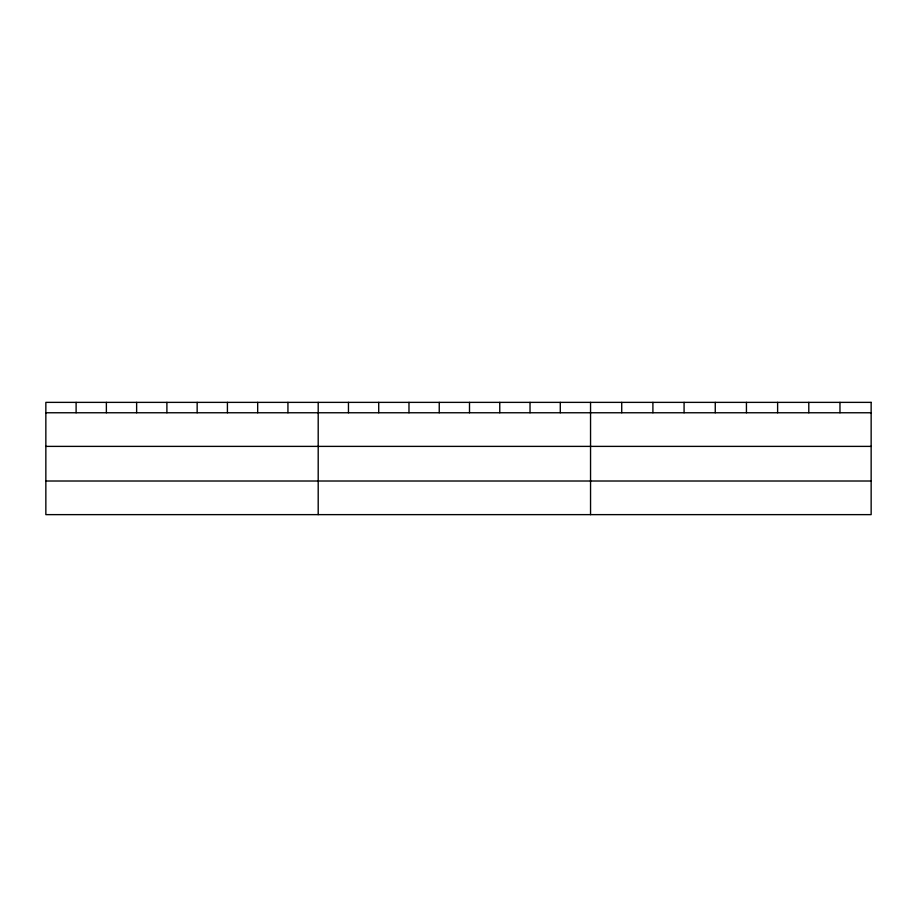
<?xml version="1.0" encoding="UTF-8"?>
<svg xmlns="http://www.w3.org/2000/svg" width="917" height="917" viewBox="0 0 917 917"><rect width="100%" height="100%" fill="white"/><g stroke="black" fill="none" stroke-linecap="round" stroke-linejoin="round"><path stroke-width="1.38" d="M45.85 412.765L871.15 412.765M45.85 446.384L871.15 446.384M45.85 481.012L871.15 481.012M839.972 402.368L839.972 412.765M808.794 402.368L808.794 412.765M777.616 402.368L777.616 412.765M746.438 402.368L746.438 412.765M715.26 402.368L715.26 412.765M684.082 402.368L684.082 412.765M652.904 402.368L652.904 412.765M621.726 402.368L621.726 412.765M590.548 402.368L590.548 514.632M560.287 402.368L560.287 412.765M530.026 402.368L530.026 412.765M499.765 402.368L499.765 412.765M469.504 402.368L469.504 412.765M439.243 402.368L439.243 412.765M408.982 402.368L408.982 412.765M378.721 402.368L378.721 412.765M348.46 402.368L348.46 412.765M318.199 402.368L318.199 514.632M287.938 402.368L287.938 412.765M257.677 402.368L257.677 412.765M227.416 402.368L227.416 412.765M197.155 402.368L197.155 412.765M166.894 402.368L166.894 412.765M136.633 402.368L136.633 412.765M106.372 402.368L106.372 412.765M76.111 402.368L76.111 412.765M871.15 402.368L45.85 402.368L45.85 514.632L871.15 514.632L871.15 402.368"/></g></svg>
